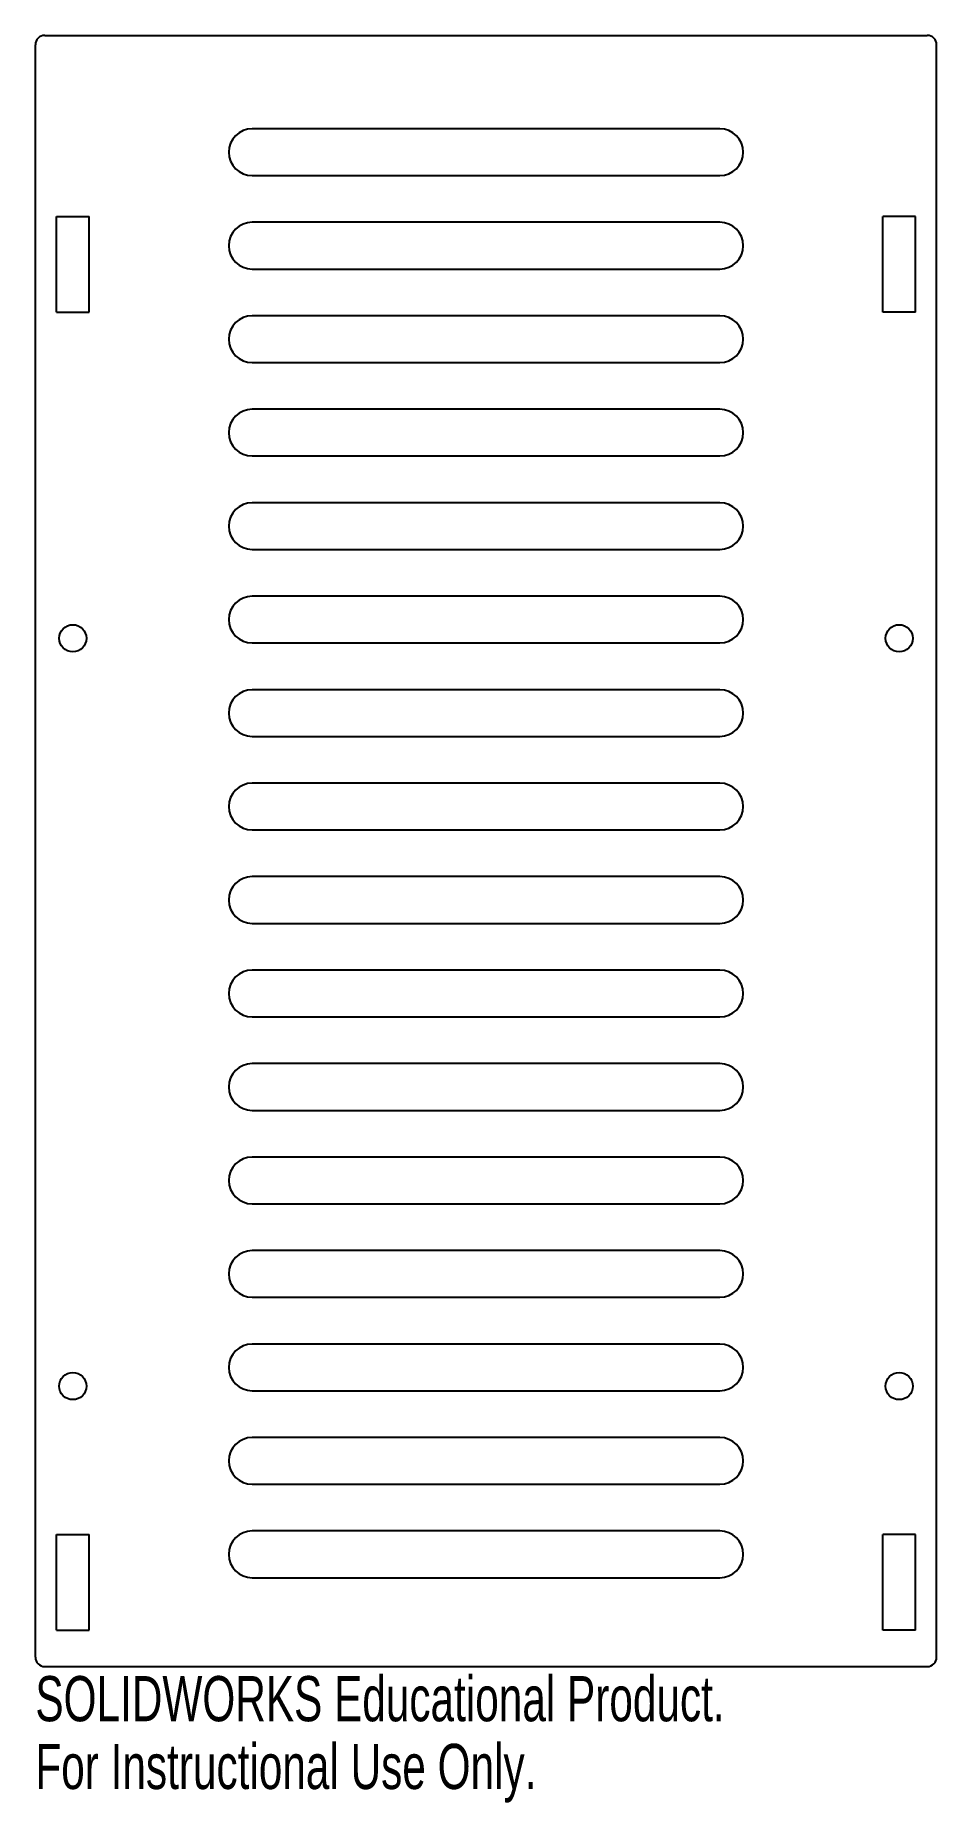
# Model space of a CAD drawing. Header units: millimetres. Extents: x -48 to 48, y -165 to 24.
import ezdxf

# ---------------------------------------------------------------- set-up
doc = ezdxf.new("R2010")
doc.units = ezdxf.units.MM
doc.styles.add('SLDTEXTSTYLE0', font='TXT', dxfattribs={"width": 0.7})

msp = doc.modelspace()

# ---------------------------------------------------------------- linework, layer by layer
at = {"color": 7, "linetype": 'Continuous', "lineweight": 25}
for p, q in [((-48.17, -149), (-48.17, 23.5)), ((-47.17, 24.5), (47.17, 24.5)), ((48.17, -149), (48.17, 23.5)), ((25, 14.5), (-25, 14.5)), ((-25, 9.5), (25, 9.5)), ((-45.91625, 5.125), (-42.42375, 5.125)), ((-45.91625, -5.125), (-45.91625, 5.125)), ((-42.42375, -5.125), (-42.42375, 5.125)), ((25, 4.5), (-25, 4.5)), ((42.42375, -5.125), (42.42375, 5.125)), ((45.91625, 5.125), (42.42375, 5.125)), ((45.91625, -5.125), (45.91625, 5.125)), ((-25, -0.5), (25, -0.5)), ((-45.91625, -5.125), (-42.42375, -5.125)), ((25, -5.5), (-25, -5.5)), ((45.91625, -5.125), (42.42375, -5.125)), ((-25, -10.5), (25, -10.5)), ((25, -15.5), (-25, -15.5)), ((-25, -20.5), (25, -20.5)), ((25, -25.5), (-25, -25.5)), ((-25, -30.5), (25, -30.5)), ((25, -35.5), (-25, -35.5)), ((-25, -40.5), (25, -40.5)), ((25, -45.5), (-25, -45.5)), ((-25, -50.5), (25, -50.5)), ((25, -55.5), (-25, -55.5)), ((-25, -60.5), (25, -60.5)), ((25, -65.5), (-25, -65.5)), ((-25, -70.5), (25, -70.5)), ((25, -75.5), (-25, -75.5)), ((-25, -80.5), (25, -80.5)), ((25, -85.5), (-25, -85.5)), ((-25, -90.5), (25, -90.5)), ((25, -95.5), (-25, -95.5)), ((-25, -100.5), (25, -100.5)), ((25, -105.5), (-25, -105.5)), ((-25, -110.5), (25, -110.5)), ((25, -115.5), (-25, -115.5)), ((-25, -120.5), (25, -120.5)), ((25, -125.5), (-25, -125.5)), ((-25, -130.5), (25, -130.5)), ((-45.91625, -135.875), (-42.42375, -135.875)), ((-45.91625, -146.125), (-45.91625, -135.875)), ((-42.42375, -146.125), (-42.42375, -135.875)), ((25, -135.5), (-25, -135.5)), ((42.42375, -146.125), (42.42375, -135.875)), ((45.91625, -135.875), (42.42375, -135.875)), ((45.91625, -146.125), (45.91625, -135.875)), ((-25, -140.5), (25, -140.5)), ((-45.91625, -146.125), (-42.42375, -146.125)), ((45.91625, -146.125), (42.42375, -146.125)), ((-47.17, -150), (47.17, -150))]:
    msp.add_line(p, q, dxfattribs=at)
for centre in [(-44.17, -40), (44.17, -40), (-44.17, -120), (44.17, -120)]:
    msp.add_circle(centre, 1.45, dxfattribs=at)
for centre, radius, start, end in [((-47.17, 23.5), 1, 90, 180), ((47.17, 23.5), 1, 0, 90), ((-25, 12), 2.5, 90, 270), ((25, 12), 2.5, 270, 90), ((-25, 2), 2.5, 90, 270), ((25, 2), 2.5, 270, 90), ((-25, -8), 2.5, 90, 270), ((25, -8), 2.5, 270, 90), ((-25, -18), 2.5, 90, 270), ((25, -18), 2.5, 270, 90), ((-25, -28), 2.5, 90, 270), ((25, -28), 2.5, 270, 90), ((-25, -38), 2.5, 90, 270), ((25, -38), 2.5, 270, 90), ((-25, -48), 2.5, 90, 270), ((25, -48), 2.5, 270, 90), ((-25, -58), 2.5, 90, 270), ((25, -58), 2.5, 270, 90), ((-25, -68), 2.5, 90, 270), ((25, -68), 2.5, 270, 90), ((-25, -78), 2.5, 90, 270), ((25, -78), 2.5, 270, 90), ((-25, -88), 2.5, 90, 270), ((25, -88), 2.5, 270, 90), ((-25, -98), 2.5, 90, 270), ((25, -98), 2.5, 270, 90), ((-25, -108), 2.5, 90, 270), ((25, -108), 2.5, 270, 90), ((-25, -118), 2.5, 90, 270), ((25, -118), 2.5, 270, 90), ((-25, -128), 2.5, 90, 270), ((25, -128), 2.5, 270, 90), ((-25, -138), 2.5, 90, 270), ((25, -138), 2.5, 270, 90), ((-47.17, -149), 1, 180, 270), ((47.17, -149), 1, 270, 0)]:
    msp.add_arc(centre, radius, start, end, dxfattribs=at)

# ---------------------------------------------------------------- texts
at = {"color": 7, "linetype": 'Continuous', "char_height": 4.83362, "attachment_point": 1, "style": 'SLDTEXTSTYLE0'}
for s, insert in [('SOLIDWORKS Educational Product.', (-48.17, -151.01957)), ('For Instructional Use Only.', (-48.17, -158.27))]:
    msp.add_mtext(s, dxfattribs=dict(at, insert=insert))

doc.saveas('drawing.dxf')
